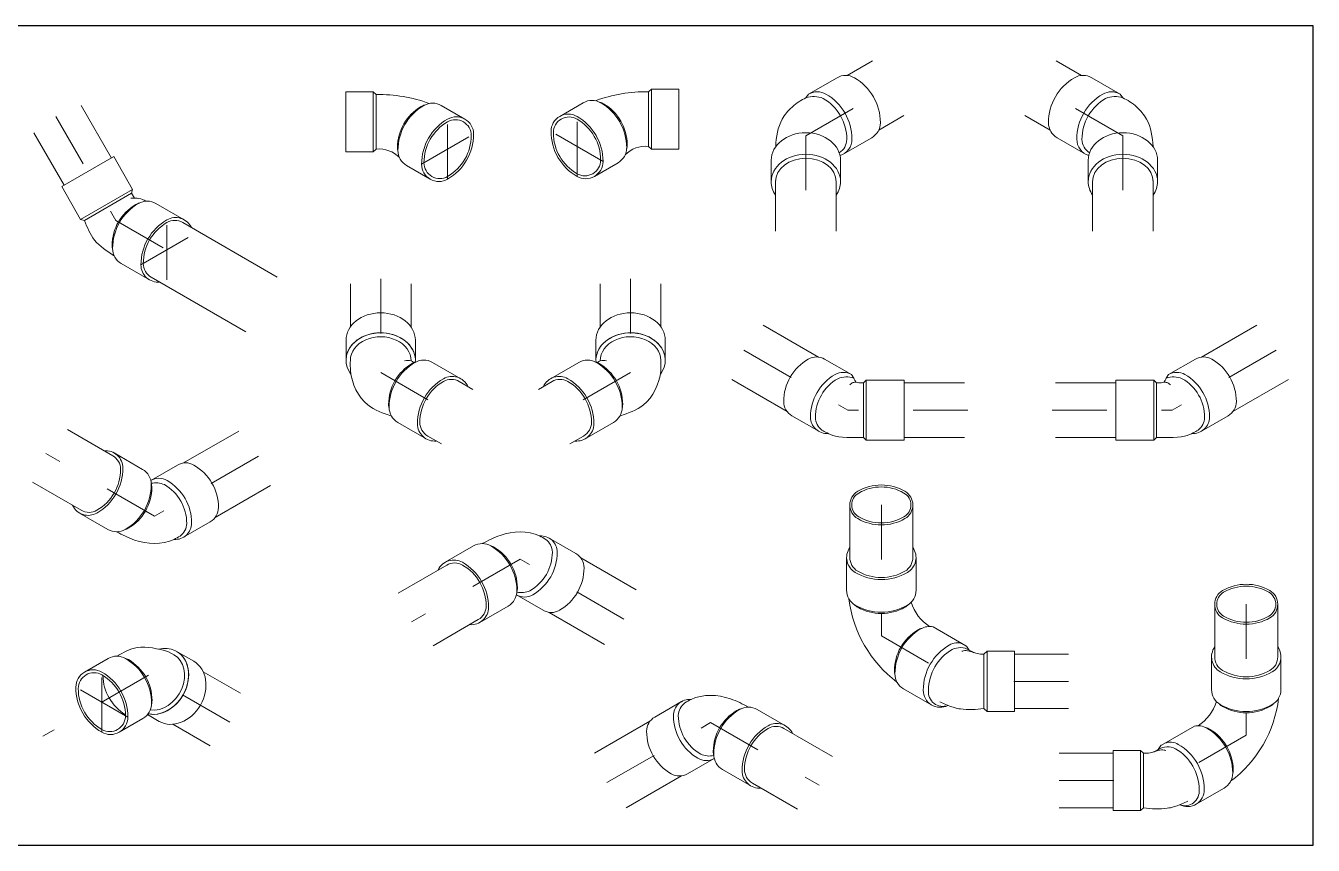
# Model space of a CAD drawing. Header units: millimetres. Extents: x 1263 to 3002, y 1308 to 2683.
# Drawn here: x 1523.242 to 1525.6, y 1344.945 to 1346.446 of the extents above; entities that cross this region are included whole.
import ezdxf

# ---------------------------------------------------------------- set-up
doc = ezdxf.new("R2010")
doc.units = ezdxf.units.MM
doc.linetypes.add('ACAD_ISO04W100', pattern=[30, 24, -3, 0, -3])
doc.layers.add('EJE HID.', color=125, linetype='ACAD_ISO04W100', lineweight=13)
doc.layers.add('sanitaria', color=1, linetype='Continuous', lineweight=0)

msp = doc.modelspace()

# ---------------------------------------------------------------- linework, layer by layer
msp.add_lwpolyline([(1521.65636, 1344.94455), (1525.59964, 1344.94455), (1525.59964, 1346.44575), (1521.65636, 1346.44575)], close=True)
at = {"layer": 'EJE HID.', "linetype": 'ACAD_ISO04W100', "ltscale": 0.004}
for p, q in [((1524.67053, 1346.2443), (1524.82944, 1346.33604)), ((1525.25108, 1346.2443), (1525.09218, 1346.33604)), ((1523.29717, 1346.27948), (1523.40705, 1346.08916)), ((1524.01449, 1346.16472), (1524.01449, 1346.27472)), ((1524.25147, 1346.16973), (1524.25147, 1346.27973)), ((1523.96686, 1346.19222), (1524.06213, 1346.24722)), ((1524.2991, 1346.19723), (1524.20384, 1346.25223)), ((1524.67053, 1346.2443), (1524.67053, 1346.06081)), ((1525.25108, 1346.2443), (1525.25108, 1346.06081)), ((1523.40705, 1346.08916), (1523.50582, 1346.03213)), ((1523.50054, 1345.98018), (1523.50054, 1346.09018)), ((1523.45291, 1346.00768), (1523.54817, 1346.06268)), ((1523.45291, 1346.00768), (1523.54817, 1346.06268)), ((1523.89196, 1345.98216), (1523.89196, 1345.81048)), ((1524.34958, 1345.98216), (1524.34958, 1345.81048)), ((1524.55688, 1345.85134), (1524.7472, 1345.74146)), ((1525.53188, 1345.85134), (1525.34156, 1345.74146)), ((1523.89196, 1345.81048), (1524.04065, 1345.72463)), ((1524.34958, 1345.81048), (1524.20089, 1345.72463)), ((1524.96697, 1345.74146), (1524.7472, 1345.74146)), ((1525.1218, 1345.74146), (1525.34156, 1345.74146)), ((1523.4776, 1345.54733), (1523.27892, 1345.66203)), ((1523.66792, 1345.65721), (1523.4776, 1345.54733)), ((1524.80873, 1345.56798), (1524.80873, 1345.32794)), ((1524.14711, 1345.46859), (1523.94843, 1345.35388)), ((1524.33743, 1345.35871), (1524.14711, 1345.46859)), ((1525.47699, 1345.38609), (1525.47699, 1345.14606)), ((1524.80873, 1345.32794), (1524.95266, 1345.24483)), ((1523.46695, 1345.25603), (1523.27308, 1345.1441)), ((1523.3814, 1345.15164), (1523.3814, 1345.26164)), ((1523.61564, 1345.17018), (1523.46695, 1345.25603)), ((1523.42904, 1345.17914), (1523.33377, 1345.23414)), ((1525.15153, 1345.24483), (1524.95266, 1345.24483)), ((1524.30585, 1345.05927), (1524.49617, 1345.16915)), ((1524.49617, 1345.16915), (1524.69485, 1345.05445)), ((1525.47699, 1345.14606), (1525.33305, 1345.06295)), ((1525.13418, 1345.06295), (1525.33305, 1345.06295))]:
    msp.add_line(p, q, dxfattribs=at)
at = {"layer": 'sanitaria'}
for p, q in [((1524.7925, 1346.38138), (1524.74625, 1346.35468)), ((1525.12912, 1346.38138), (1525.17537, 1346.35468)), ((1524.67559, 1346.32055), (1524.72755, 1346.35055)), ((1525.24603, 1346.32055), (1525.19406, 1346.35055)), ((1523.87789, 1346.32472), (1523.82789, 1346.32472)), ((1523.82789, 1346.21472), (1523.82789, 1346.32472)), ((1523.88389, 1346.31972), (1523.87789, 1346.32472)), ((1523.87789, 1346.21472), (1523.87789, 1346.32472)), ((1523.88389, 1346.21972), (1523.88389, 1346.31972)), ((1524.38207, 1346.32473), (1524.38807, 1346.32973)), ((1524.38207, 1346.22473), (1524.38207, 1346.32473)), ((1524.38807, 1346.21973), (1524.38807, 1346.32973)), ((1524.38807, 1346.32973), (1524.43807, 1346.32973)), ((1524.43807, 1346.21973), (1524.43807, 1346.32973)), ((1524.67559, 1346.32055), (1524.67071, 1346.31346)), ((1525.24603, 1346.32055), (1525.25091, 1346.31346)), ((1523.39878, 1346.20347), (1523.34335, 1346.29949)), ((1524.00295, 1346.29972), (1524.04625, 1346.27472)), ((1524.26302, 1346.30473), (1524.21972, 1346.27973)), ((1524.85023, 1346.28138), (1524.80399, 1346.25468)), ((1525.07138, 1346.28138), (1525.11763, 1346.25468)), ((1523.31218, 1346.15347), (1523.25675, 1346.24949)), ((1524.7391, 1346.21055), (1524.79106, 1346.24055)), ((1525.18252, 1346.21055), (1525.13056, 1346.24055)), ((1523.87789, 1346.21472), (1523.82789, 1346.21472)), ((1523.87789, 1346.21472), (1523.88389, 1346.21972)), ((1524.38807, 1346.21973), (1524.38207, 1346.22473)), ((1524.38807, 1346.21973), (1524.43807, 1346.21973)), ((1523.40311, 1346.20597), (1523.30785, 1346.15097)), ((1523.43776, 1346.14597), (1523.40311, 1346.20597)), ((1524.28323, 1346.16973), (1524.32653, 1346.19473)), ((1524.60705, 1346.15996), (1524.60705, 1346.19936)), ((1524.73402, 1346.19936), (1524.73402, 1346.15996)), ((1525.1876, 1346.19936), (1525.1876, 1346.15996)), ((1525.31457, 1346.15996), (1525.31457, 1346.19936)), ((1523.98274, 1346.16472), (1523.93944, 1346.18972)), ((1523.34249, 1346.09097), (1523.30785, 1346.15097)), ((1523.43776, 1346.14597), (1523.34249, 1346.09097)), ((1523.43595, 1346.1391), (1523.43776, 1346.14597)), ((1524.61505, 1346.16199), (1524.61505, 1346.0694)), ((1524.72613, 1346.15996), (1524.72613, 1346.06944)), ((1525.19549, 1346.15996), (1525.19549, 1346.06944)), ((1525.30657, 1346.16199), (1525.30657, 1346.0694)), ((1523.43595, 1346.1391), (1523.34935, 1346.0891)), ((1523.44128, 1346.12987), (1523.43595, 1346.1391)), ((1523.53229, 1346.09018), (1523.48033, 1346.12018)), ((1523.34935, 1346.0891), (1523.34249, 1346.09097)), ((1523.52941, 1346.08518), (1523.70256, 1345.98521)), ((1523.46879, 1345.98018), (1523.41682, 1346.01018)), ((1523.47167, 1345.98518), (1523.64482, 1345.88521)), ((1523.83648, 1345.97295), (1523.83648, 1345.89404)), ((1523.94755, 1345.97291), (1523.94755, 1345.89389)), ((1524.29398, 1345.97291), (1524.29398, 1345.89389)), ((1524.40506, 1345.97295), (1524.40506, 1345.89404)), ((1524.59244, 1345.89748), (1524.69386, 1345.83892)), ((1525.49633, 1345.89748), (1525.39491, 1345.83892)), ((1523.82848, 1345.86955), (1523.82848, 1345.8329)), ((1523.95545, 1345.86955), (1523.95545, 1345.83559)), ((1524.28609, 1345.86955), (1524.28609, 1345.83559)), ((1524.41306, 1345.86955), (1524.41306, 1345.8329)), ((1524.03865, 1345.79912), (1523.98669, 1345.82912)), ((1524.20288, 1345.79912), (1524.25485, 1345.82912)), ((1524.75404, 1345.80681), (1524.70494, 1345.83516)), ((1525.33473, 1345.80681), (1525.38383, 1345.83516)), ((1524.03577, 1345.79412), (1524.06085, 1345.77963)), ((1524.20577, 1345.79412), (1524.18068, 1345.77963)), ((1524.5347, 1345.79748), (1524.63612, 1345.73892)), ((1524.75404, 1345.80681), (1524.75866, 1345.80011)), ((1524.776, 1345.79146), (1524.7717, 1345.79146)), ((1524.776, 1345.79146), (1524.78105, 1345.79646)), ((1524.776, 1345.69146), (1524.776, 1345.79146)), ((1524.78105, 1345.68646), (1524.78105, 1345.79646)), ((1524.78105, 1345.79646), (1524.85033, 1345.79646)), ((1524.85033, 1345.68646), (1524.85033, 1345.79646)), ((1524.85033, 1345.79146), (1524.9612, 1345.79146)), ((1525.23843, 1345.79146), (1525.12756, 1345.79146)), ((1525.30771, 1345.79646), (1525.23843, 1345.79646)), ((1525.23843, 1345.68646), (1525.23843, 1345.79646)), ((1525.31277, 1345.79146), (1525.30771, 1345.79646)), ((1525.30771, 1345.68646), (1525.30771, 1345.79646)), ((1525.31277, 1345.69146), (1525.31277, 1345.79146)), ((1525.31277, 1345.79146), (1525.31707, 1345.79146)), ((1525.33473, 1345.80681), (1525.33011, 1345.80011)), ((1525.55406, 1345.79748), (1525.45264, 1345.73892)), ((1523.97515, 1345.68912), (1523.92318, 1345.71912)), ((1524.26639, 1345.68912), (1524.31835, 1345.71912)), ((1524.69402, 1345.70286), (1524.64492, 1345.73121)), ((1525.39474, 1345.70286), (1525.44384, 1345.73121)), ((1523.40121, 1345.6581), (1523.31848, 1345.70586)), ((1523.63237, 1345.70335), (1523.53094, 1345.64479)), ((1523.97803, 1345.69412), (1524.00312, 1345.67963)), ((1524.26351, 1345.69412), (1524.23842, 1345.67963)), ((1524.776, 1345.69146), (1524.75462, 1345.69146)), ((1524.776, 1345.69146), (1524.78105, 1345.68646)), ((1524.78105, 1345.68646), (1524.85033, 1345.68646)), ((1524.85033, 1345.69146), (1524.9612, 1345.69146)), ((1525.23843, 1345.69146), (1525.12756, 1345.69146)), ((1525.30771, 1345.68646), (1525.23843, 1345.68646)), ((1525.31277, 1345.69146), (1525.30771, 1345.68646)), ((1525.31277, 1345.69146), (1525.33414, 1345.69146)), ((1523.40409, 1345.6631), (1523.45605, 1345.6331)), ((1523.47109, 1345.61287), (1523.51987, 1345.64103)), ((1523.34347, 1345.5581), (1523.25434, 1345.60956)), ((1523.6901, 1345.60335), (1523.58868, 1345.54479)), ((1524.75099, 1345.47164), (1524.75099, 1345.56798)), ((1524.86646, 1345.47164), (1524.86646, 1345.56798)), ((1523.34058, 1345.5531), (1523.39255, 1345.5231)), ((1523.53078, 1345.50873), (1523.57988, 1345.53708)), ((1524.20029, 1345.50719), (1524.24939, 1345.47884)), ((1524.01009, 1345.46282), (1524.06206, 1345.49282)), ((1524.35961, 1345.41257), (1524.25819, 1345.47112)), ((1524.74522, 1345.47164), (1524.74522, 1345.41164)), ((1524.87223, 1345.47164), (1524.87223, 1345.41164)), ((1524.01298, 1345.45782), (1523.92385, 1345.40636)), ((1524.1406, 1345.40305), (1524.18938, 1345.37489)), ((1524.0736, 1345.35282), (1524.12556, 1345.38282)), ((1524.30188, 1345.31257), (1524.20046, 1345.37112)), ((1525.41925, 1345.28976), (1525.41925, 1345.38609)), ((1525.53472, 1345.28976), (1525.53472, 1345.38609)), ((1524.07072, 1345.35782), (1523.98799, 1345.31006)), ((1524.96373, 1345.31002), (1524.90377, 1345.34463)), ((1523.51418, 1345.29295), (1523.50364, 1345.29904)), ((1523.54986, 1345.28147), (1523.52044, 1345.29845)), ((1524.96493, 1345.30906), (1524.96981, 1345.30196)), ((1524.99666, 1345.29483), (1524.99056, 1345.29483)), ((1524.99666, 1345.29483), (1525.00266, 1345.29983)), ((1524.99666, 1345.19483), (1524.99666, 1345.29483)), ((1525.00266, 1345.29983), (1525.05266, 1345.29983)), ((1525.00266, 1345.18983), (1525.00266, 1345.29983)), ((1525.05266, 1345.18983), (1525.05266, 1345.29983)), ((1525.05266, 1345.18983), (1525.05266, 1345.29983)), ((1525.05266, 1345.18983), (1525.05266, 1345.29983)), ((1525.05266, 1345.2987), (1525.05266, 1345.19097)), ((1525.15153, 1345.29483), (1525.05266, 1345.29483)), ((1523.39295, 1345.28664), (1523.34965, 1345.26164)), ((1525.41348, 1345.28976), (1525.41348, 1345.22976)), ((1525.54049, 1345.28976), (1525.54049, 1345.22976)), ((1523.63542, 1345.22295), (1523.56698, 1345.26247)), ((1524.90142, 1345.20109), (1524.84946, 1345.23109)), ((1524.44299, 1345.20775), (1524.39389, 1345.1794)), ((1523.41316, 1345.15164), (1523.45646, 1345.17664)), ((1523.48637, 1345.17151), (1523.46501, 1345.18384)), ((1524.63319, 1345.16338), (1524.58123, 1345.19338)), ((1525.00266, 1345.18983), (1524.99666, 1345.19483)), ((1525.00266, 1345.18983), (1525.05266, 1345.18983)), ((1525.15153, 1345.19483), (1525.05266, 1345.19483)), ((1523.57991, 1345.12674), (1523.51158, 1345.16619)), ((1524.28367, 1345.11313), (1524.38509, 1345.17169)), ((1524.6303, 1345.15838), (1524.71943, 1345.10692)), ((1525.32198, 1345.12813), (1525.38194, 1345.16275)), ((1525.13418, 1345.11295), (1525.23305, 1345.11295)), ((1525.28305, 1345.11795), (1525.23305, 1345.11795)), ((1525.23305, 1345.00795), (1525.23305, 1345.11795)), ((1525.23305, 1345.00795), (1525.23305, 1345.11795)), ((1525.23305, 1345.00795), (1525.23305, 1345.11795)), ((1525.23305, 1345.11682), (1525.23305, 1345.00908)), ((1525.28905, 1345.11295), (1525.28305, 1345.11795)), ((1525.28305, 1345.00795), (1525.28305, 1345.11795)), ((1525.28905, 1345.11295), (1525.29516, 1345.11295)), ((1525.28905, 1345.01295), (1525.28905, 1345.11295)), ((1525.32078, 1345.12717), (1525.3159, 1345.12008)), ((1524.50268, 1345.10361), (1524.4539, 1345.07545)), ((1524.56968, 1345.05338), (1524.51772, 1345.08338)), ((1524.3414, 1345.01313), (1524.44283, 1345.07169)), ((1524.57257, 1345.05838), (1524.65529, 1345.01062)), ((1525.38429, 1345.01921), (1525.43625, 1345.04921)), ((1525.13418, 1345.01295), (1525.23305, 1345.01295)), ((1525.28305, 1345.00795), (1525.28905, 1345.01295)), ((1525.28305, 1345.00795), (1525.23305, 1345.00795))]:
    msp.add_line(p, q, dxfattribs=at)
for points in [[(1524.72755, 1346.35055, -0.2679492), (1524.75931, 1346.35055, -0.2679492), (1524.80694, 1346.26805, -0.2679492), (1524.79106, 1346.24055, -0.2679492)], [(1525.19406, 1346.35055, 0.2679492), (1525.16231, 1346.35055, 0.2679492), (1525.11468, 1346.26805, 0.2679492), (1525.13056, 1346.24055, 0.2679492)], [(1524.26302, 1346.30473, -0.2679492), (1524.29477, 1346.30473, -0.2679492), (1524.3424, 1346.22223, -0.2679492), (1524.32653, 1346.19473, -0.2679492)], [(1524.73167, 1346.21294, 0.2609129), (1524.74545, 1346.23755, 0.2679492), (1524.70215, 1346.31255, 0.1944925), (1524.67071, 1346.31346)], [(1524.7331, 1346.20787, 0.3242793), (1524.75498, 1346.23805, 0.2679492), (1524.70734, 1346.32055, 0.2679492), (1524.67559, 1346.32055)], [(1525.18851, 1346.20787, -0.3242793), (1525.16664, 1346.23805, -0.2679492), (1525.21427, 1346.32055, -0.2679492), (1525.24603, 1346.32055)], [(1525.18995, 1346.21294, -0.2609129), (1525.17617, 1346.23755, -0.2679492), (1525.21947, 1346.31255, -0.1944925), (1525.25091, 1346.31346)], [(1523.97268, 1346.30053, 0.0630698), (1523.966, 1346.29772, 0.2679492), (1523.9227, 1346.22272, 0.0630698), (1523.92361, 1346.21552, 0.0630698)], [(1524.00295, 1346.29972, 0.2679492), (1523.97119, 1346.29972, 0.2679492), (1523.92356, 1346.21722, 0.2679492), (1523.93944, 1346.18972, 0.2679492)], [(1524.29328, 1346.30554, -0.0630698), (1524.29997, 1346.30273, -0.2679492), (1524.34327, 1346.22773, -0.0630698), (1524.34236, 1346.22053, -0.0630698)], [(1524.64492, 1345.73121, -0.2679492), (1524.62992, 1345.7572, -0.2679492), (1524.67493, 1345.83516, -0.2679492), (1524.70494, 1345.83516, -0.2679492)], [(1525.44384, 1345.73121, 0.2679492), (1525.45885, 1345.7572, 0.2679492), (1525.41384, 1345.83516, 0.2679492), (1525.38383, 1345.83516, 0.2679492)], [(1523.90735, 1345.74492, -0.0630698), (1523.90644, 1345.75212, -0.2679492), (1523.94974, 1345.82712, -0.0630698), (1523.95643, 1345.82993, -0.0630698)], [(1523.92318, 1345.71912, -0.2679492), (1523.90731, 1345.74662, -0.2679492), (1523.95494, 1345.82912, -0.2679492), (1523.98669, 1345.82912, -0.2679492)], [(1524.31835, 1345.71912, 0.2679492), (1524.33423, 1345.74662, 0.2679492), (1524.2866, 1345.82912, 0.2679492), (1524.25485, 1345.82912, 0.2679492)], [(1524.33419, 1345.74492, 0.0630698), (1524.3351, 1345.75212, 0.2679492), (1524.2918, 1345.82712, 0.0630698), (1524.28511, 1345.82993, 0.0630698)], [(1523.99384, 1345.68499, -0.4405148), (1523.95927, 1345.71662, -0.2679492), (1524.0069, 1345.79912, -0.4405148), (1524.05158, 1345.78499, -0.4405148)], [(1523.97803, 1345.69412, -0.2679492), (1523.9636, 1345.71912, -0.2679492), (1524.0069, 1345.79412, -0.2679492), (1524.03577, 1345.79412, -0.2679492)], [(1524.24769, 1345.68499, 0.4405148), (1524.28227, 1345.71662, 0.2679492), (1524.23464, 1345.79912, 0.4405148), (1524.18996, 1345.78499, 0.4405148)], [(1524.26351, 1345.69412, 0.2679492), (1524.27794, 1345.71912, 0.2679492), (1524.23464, 1345.79412, 0.2679492), (1524.20577, 1345.79412, 0.2679492)], [(1524.7113, 1345.69892, -0.4365783), (1524.67902, 1345.72885, -0.2679492), (1524.72403, 1345.80681, -0.2679492), (1524.75404, 1345.80681)], [(1524.70003, 1345.70512, -0.2310747), (1524.68802, 1345.72837, -0.2679492), (1524.72894, 1345.79925, -0.1944925), (1524.75866, 1345.80011)], [(1525.38874, 1345.70512, 0.2310747), (1525.40074, 1345.72837, 0.2679492), (1525.35982, 1345.79925, 0.1944925), (1525.33011, 1345.80011)], [(1525.37747, 1345.69892, 0.4365783), (1525.40974, 1345.72885, 0.2679492), (1525.36473, 1345.80681, 0.2679492), (1525.33473, 1345.80681)], [(1524.86646, 1345.48989, -0.4405148), (1524.85636, 1345.44414, -0.2679492), (1524.76109, 1345.44414, -0.4405148), (1524.75099, 1345.48989, -0.4405148)], [(1524.86646, 1345.47164, -0.2679492), (1524.85203, 1345.44664, -0.2679492), (1524.76542, 1345.44664, -0.2679492), (1524.75099, 1345.47164, -0.2679492)], [(1524.87223, 1345.41164, -0.2679492), (1524.85636, 1345.38414, -0.2679492), (1524.76109, 1345.38414, -0.2679492), (1524.74522, 1345.41164, -0.2679492)], [(1524.8578, 1345.38502, -0.0630698), (1524.85203, 1345.38064, -0.2679492), (1524.76542, 1345.38064, -0.0630698), (1524.75965, 1345.38502, -0.0630698)], [(1524.83363, 1345.25689, -0.0630698), (1524.83271, 1345.26409, -0.2679492), (1524.87602, 1345.33909, -0.0630698), (1524.8827, 1345.3419, -0.0630698)], [(1524.90377, 1345.34463, 0.1860191), (1524.88121, 1345.34109, 0.2679492), (1524.83358, 1345.25859, 0.2679492), (1524.84946, 1345.23109, 0.2679492)], [(1524.93066, 1345.20064, -0.5661854), (1524.88554, 1345.22859, -0.2679492), (1524.93317, 1345.31109, -0.2492542), (1524.95813, 1345.31325, -0.2492542)], [(1524.93066, 1345.20064, -0.5577539), (1524.89507, 1345.22809, -0.2679492), (1524.93837, 1345.30309, -0.2585929), (1524.96981, 1345.30196)], [(1524.96373, 1345.31002, -0.0144072), (1524.96493, 1345.30906)], [(1525.41925, 1345.30801, 0.4405148), (1525.42935, 1345.26226, 0.2679492), (1525.52462, 1345.26226, 0.4405148), (1525.53472, 1345.30801, 0.4405148)], [(1523.39295, 1345.28664, -0.2679492), (1523.42471, 1345.28664, -0.2679492), (1523.47234, 1345.20414, -0.2679492), (1523.45646, 1345.17664, -0.2679492)], [(1523.42321, 1345.28744, -0.0630698), (1523.4299, 1345.28464, -0.2679492), (1523.4732, 1345.20964, -0.0630698), (1523.47229, 1345.20244, -0.0630698)], [(1525.41925, 1345.28976, 0.2679492), (1525.43368, 1345.26476, 0.2679492), (1525.52029, 1345.26476, 0.2679492), (1525.53472, 1345.28976, 0.2679492)], [(1523.38316, 1345.25559, 0.2553532), (1523.42468, 1345.18368, 0.2553532)], [(1525.41348, 1345.22976, 0.2679492), (1525.42935, 1345.20226, 0.2679492), (1525.52462, 1345.20226, 0.2679492), (1525.54049, 1345.22976, 0.2679492)], [(1525.42791, 1345.20314, 0.0630698), (1525.43368, 1345.19876, 0.2679492), (1525.52029, 1345.19876, 0.0630698), (1525.52606, 1345.20314, 0.0630698)], [(1525.38194, 1345.16275, -0.1860191), (1525.4045, 1345.15921, -0.2679492), (1525.45213, 1345.07671, -0.2679492), (1525.43625, 1345.04921, -0.2679492)], [(1525.45208, 1345.07501, 0.0630698), (1525.453, 1345.08221, 0.2679492), (1525.4097, 1345.15721, 0.0630698), (1525.40301, 1345.16001, 0.0630698)], [(1525.35505, 1345.01875, 0.5661854), (1525.40017, 1345.04671, 0.2679492), (1525.35254, 1345.12921, 0.2492542), (1525.32758, 1345.13136, 0.2492542)], [(1525.35505, 1345.01875, 0.5577539), (1525.39064, 1345.04621, 0.2679492), (1525.34734, 1345.12121, 0.2585929), (1525.3159, 1345.12008)], [(1525.32198, 1345.12813, 0.0144072), (1525.32078, 1345.12717)]]:
    msp.add_lwpolyline(points, format="xyb", dxfattribs=at)
for points in [[(1524.01449, 1346.27472, 0.2679492), (1523.96686, 1346.19222, 0.5773503), (1524.01449, 1346.16472, 0.2679492), (1524.06213, 1346.24722, 0.5773503)], [(1524.01449, 1346.16972, 0.2679492), (1524.05779, 1346.24472, 0.5773503), (1524.01449, 1346.26972, 0.2679492), (1523.97119, 1346.19472, 0.5773503)], [(1524.25147, 1346.27973, -0.2679492), (1524.2991, 1346.19723, -0.5773503), (1524.25147, 1346.16973, -0.2679492), (1524.20384, 1346.25223, -0.5773503)], [(1524.25147, 1346.17473, -0.2679492), (1524.20817, 1346.24973, -0.5773503), (1524.25147, 1346.27473, -0.2679492), (1524.29477, 1346.19973, -0.5773503)], [(1524.76542, 1345.59298, -0.2679492), (1524.85203, 1345.59298, -0.5773503), (1524.85203, 1345.54298, -0.2679492), (1524.76542, 1345.54298, -0.5773503)], [(1524.76725, 1345.58982, -0.2679492), (1524.8502, 1345.58982, -0.5773503), (1524.8502, 1345.54614, -0.2679492), (1524.76725, 1345.54614, -0.5773503)], [(1525.52029, 1345.41109, 0.2679492), (1525.43368, 1345.41109, 0.5773503), (1525.43368, 1345.36109, 0.2679492), (1525.52029, 1345.36109, 0.5773503)], [(1525.51846, 1345.40793, 0.2679492), (1525.43551, 1345.40793, 0.5773503), (1525.43551, 1345.36426, 0.2679492), (1525.51846, 1345.36426, 0.5773503)], [(1523.3814, 1345.26164, -0.2679492), (1523.42904, 1345.17914, -0.5773503), (1523.3814, 1345.15164, -0.2679492), (1523.33377, 1345.23414, -0.5773503)], [(1523.3814, 1345.15664, -0.2679492), (1523.3381, 1345.23164, -0.5773503), (1523.3814, 1345.25664, -0.2679492), (1523.42471, 1345.18164, -0.5773503)]]:
    msp.add_lwpolyline(points, format="xyb", close=True, dxfattribs=at)
for centre, radius, start, end in [((1523.88868, 1346.05297), 0.26679, 69.79828, 91.02757), ((1524.37729, 1346.05798), 0.26679, 88.97243, 110.20172), ((1523.88936, 1346.16889), 0.05112, 43.60843, 96.14227), ((1524.3766, 1346.17391), 0.05112, 83.85773, 136.39157), ((1523.49621, 1346.03768), 0.09526, 120, 180), ((1523.45782, 1346.09318), 0.02887, 105.5646, 120), ((1523.46446, 1346.09268), 0.03175, 60, 120), ((1523.48668, 1346.04318), 0.0866, 120, 180), ((1523.54817, 1346.00768), 0.09526, 120, 180), ((1523.54384, 1346.01018), 0.0866, 120, 180), ((1523.51642, 1346.06268), 0.03175, 24.9032, 120), ((1523.51497, 1346.06018), 0.02887, 60, 120), ((1523.42895, 1346.04318), 0.02887, 180, 194.4354), ((1523.4327, 1346.03768), 0.03175, 180, 240), ((1523.48466, 1346.00768), 0.03175, 180, 275.0968), ((1523.48611, 1346.01018), 0.02887, 180, 240), ((1523.38821, 1345.6356), 0.03175, 0, 95.0968), ((1523.38677, 1345.6331), 0.02887, 0, 60), ((1523.32471, 1345.6356), 0.09526, 300, 360), ((1523.32904, 1345.6331), 0.0866, 300, 0), ((1523.44018, 1345.6056), 0.03175, 360, 60), ((1523.53487, 1345.61504), 0.03001, 60, 120), ((1523.50486, 1345.56307), 0.09002, 0, 60), ((1523.37667, 1345.6056), 0.09526, 300, 0), ((1523.48577, 1345.58669), 0.03001, 60, 119.28532), ((1523.47994, 1345.5688), 0.03966, 66.33539, 101.75316), ((1523.44393, 1345.6001), 0.02887, 0, 14.4354), ((1523.45494, 1345.53424), 0.08184, 360, 60), ((1523.45576, 1345.53472), 0.09002, 360, 60), ((1523.38619, 1345.6001), 0.0866, 300, 0), ((1523.35646, 1345.5806), 0.03175, 204.9032, 300), ((1523.3579, 1345.5831), 0.02887, 240, 300), ((1523.56488, 1345.56307), 0.03001, 300, 360), ((1523.51578, 1345.53472), 0.03001, 265.65985, 0), ((1523.50696, 1345.53491), 0.02983, 306.68162, 358.72655), ((1523.40842, 1345.5506), 0.03175, 240, 300), ((1523.41506, 1345.5501), 0.02887, 285.5646, 300), ((1524.18529, 1345.4812), 0.03001, 360, 94.34015), ((1524.07793, 1345.46532), 0.03175, 60, 120), ((1524.08457, 1345.46582), 0.02887, 60, 74.4354), ((1524.04618, 1345.41032), 0.09526, 360, 60), ((1524.0557, 1345.41582), 0.0866, 0, 60), ((1524.17647, 1345.48101), 0.02983, 1.27345, 53.31838), ((1524.02597, 1345.43532), 0.03175, 60, 155.0968), ((1524.02741, 1345.43282), 0.02887, 60, 120), ((1523.99422, 1345.38032), 0.09526, 0, 60), ((1524.12445, 1345.48167), 0.08184, 300, 0), ((1524.12527, 1345.4812), 0.09002, 300, 0), ((1524.23439, 1345.45285), 0.03001, 0, 60), ((1523.99855, 1345.38282), 0.0866, 0, 60), ((1524.17437, 1345.45285), 0.09002, 300, 360), ((1524.11344, 1345.41582), 0.02887, 345.5646, 360), ((1524.10969, 1345.41032), 0.03175, 300, 0), ((1524.15528, 1345.42922), 0.03001, 240.71468, 300), ((1524.14945, 1345.44712), 0.03966, 258.24684, 293.66461), ((1524.97205, 1345.4228), 0.22421, 186.92551, 233.08362), ((1524.93888, 1345.41181), 0.07851, 196.29162, 237.84222), ((1524.05773, 1345.38032), 0.03175, 264.9032, 0), ((1524.05628, 1345.38282), 0.02887, 300, 0), ((1524.20438, 1345.40087), 0.03001, 240, 300), ((1524.458, 1345.18176), 0.03001, 85.65985, 180), ((1524.46681, 1345.18157), 0.02983, 126.68162, 178.72655), ((1525.34683, 1345.22993), 0.07851, 302.15778, 343.70838), ((1525.31366, 1345.24091), 0.22421, 306.91638, 353.07449), ((1524.40889, 1345.15341), 0.03001, 120, 180), ((1524.51801, 1345.18176), 0.09002, 180, 240), ((1524.51883, 1345.18223), 0.08184, 180, 240), ((1524.58758, 1345.11638), 0.0866, 120, 180), ((1524.5971, 1345.11088), 0.09526, 120, 180), ((1524.55871, 1345.16638), 0.02887, 105.5646, 120), ((1524.56535, 1345.16588), 0.03175, 60, 120), ((1524.46891, 1345.15341), 0.09002, 180, 240), ((1524.64906, 1345.08088), 0.09526, 120, 180), ((1524.64473, 1345.08338), 0.0866, 120, 180), ((1524.61731, 1345.13588), 0.03175, 24.9032, 120), ((1524.61587, 1345.13338), 0.02887, 60, 120), ((1524.49383, 1345.14768), 0.03966, 246.33539, 281.75316), ((1524.52984, 1345.11638), 0.02887, 180, 194.4354), ((1524.53359, 1345.11088), 0.03175, 180, 240), ((1524.488, 1345.12979), 0.03001, 240, 299.28532), ((1524.587, 1345.08338), 0.02887, 180, 240), ((1524.4389, 1345.10144), 0.03001, 240, 300), ((1524.58556, 1345.08088), 0.03175, 180, 275.0968)]:
    msp.add_arc(centre, radius, start, end, dxfattribs=at)
at = {"layer": 'sanitaria', "extrusion": (0, 0, -1)}
for centre, major_axis, ratio, start_param, end_param in [((1524.67053, 1346.19936), (0.06348, 0), 0.7938566, 3.1415927, 6.2831853), ((1524.67053, 1346.15996), (0.06348, 0), 0.7938566, 3.1415927, 6.2831853), ((1524.67056, 1346.15996), (0.05557, 0.00003), 0.7759836, 3.1422607, 6.2838533), ((1525.25108, 1346.15996), (-0.06348, 0), 0.7938566, 5.7778248, 6.2831853), ((1525.25108, 1346.15996), (-0.06348, 0), 0.7938566, 3.1415927, 3.6475254), ((1524.34958, 1345.86955), (0.06348, 0), 0.7938566, 3.1415927, 6.2831853), ((1523.89196, 1345.8329), (0.06348, 0), 0.7938566, 2.6018994, 6.0046044), ((1524.34958, 1345.8329), (0.06348, 0), 0.7938566, 3.0758225, 6.0046044), ((1524.34958, 1345.8329), (0.05555, 0), 0.7762959, 3.1176912, 6.2831853), ((1523.48637, 1345.24481), (-0.03174, -0.05498), 0.7938566, 2.4912902, 6.0046044), ((1523.48637, 1345.24481), (-0.03174, -0.05498), 0.7938566, 3.0758225, 6.0046044), ((1523.48637, 1345.24481), (-0.02777, -0.04811), 0.7762959, 3.1176912, 5.9994009), ((1523.51811, 1345.22649), (-0.03174, -0.05498), 0.7938566, 3.1415927, 6.2831853)]:
    msp.add_ellipse(centre, major_axis=major_axis, ratio=ratio, start_param=start_param, end_param=end_param, dxfattribs=at)
at = {"layer": 'sanitaria'}
for centre, major_axis, ratio, start_param, end_param in [((1525.25108, 1346.19936), (-0.06348, 0), 0.7938566, 3.1415927, 6.2831853), ((1525.25108, 1346.15996), (-0.06348, 0), 0.7938566, 3.1415927, 6.2831853), ((1525.25106, 1346.15996), (-0.05557, 0.00003), 0.7759836, 3.1422607, 6.2838533), ((1524.67053, 1346.15996), (0.06348, 0), 0.7938566, 3.1415927, 3.6475254), ((1524.67053, 1346.15996), (0.06348, 0), 0.7938566, 5.7778248, 6.2831853), ((1523.89196, 1345.86955), (-0.06348, 0), 0.7938566, 3.1415927, 6.2831853), ((1523.89196, 1345.8329), (-0.06348, 0), 0.7938566, 3.0758225, 6.0046044), ((1524.34958, 1345.8329), (-0.06348, 0), 0.7938566, 2.6018994, 6.0046044), ((1523.89196, 1345.8329), (-0.05555, 0), 0.7762959, 3.1176912, 6.2831853), ((1523.48637, 1345.24481), (0.03174, 0.05498), 0.7938566, 3.3871196, 6.0046044)]:
    msp.add_ellipse(centre, major_axis=major_axis, ratio=ratio, start_param=start_param, end_param=end_param, dxfattribs=at)
for points, knots in [([(1524.67071, 1346.31346), (1524.66236, 1346.30993), (1524.64521, 1346.29907), (1524.62044, 1346.2689), (1524.6162, 1346.24224), (1524.61536, 1346.22428)], [0.009402185, 0.009402185, 0.009402185, 0.009402185, 0.025572974, 0.039879383, 0.066077208, 0.066077208, 0.066077208, 0.066077208]), ([(1525.25091, 1346.31346), (1525.25925, 1346.30993), (1525.27641, 1346.29907), (1525.30118, 1346.2689), (1525.30542, 1346.24224), (1525.30626, 1346.22428)], [0.009402185, 0.009402185, 0.009402185, 0.009402185, 0.025572974, 0.039879383, 0.066077208, 0.066077208, 0.066077208, 0.066077208]), ([(1524.7717, 1345.79146), (1524.76548, 1345.7917), (1524.76196, 1345.79285), (1524.7594, 1345.79699), (1524.7588, 1345.79942), (1524.75866, 1345.80021)], [0.0032917988, 0.0032917988, 0.0032917988, 0.0032917988, 0.0061512218, 0.0090598348, 0.0099290432, 0.0099290432, 0.0099290432, 0.0099290432]), ([(1525.31707, 1345.79146), (1525.32329, 1345.7917), (1525.3268, 1345.79285), (1525.32936, 1345.79699), (1525.32997, 1345.79942), (1525.33011, 1345.80021)], [0.0032917988, 0.0032917988, 0.0032917988, 0.0032917988, 0.0061512218, 0.0090598348, 0.0099290432, 0.0099290432, 0.0099290432, 0.0099290432]), ([(1524.75462, 1345.69146), (1524.72828, 1345.69093), (1524.71132, 1345.69854), (1524.70269, 1345.70348), (1524.70003, 1345.70512)], [0.006761484, 0.006761484, 0.006761484, 0.006761484, 0.019099047, 0.02517183, 0.02517183, 0.02517183, 0.02517183]), ([(1525.33414, 1345.69146), (1525.36048, 1345.69093), (1525.37744, 1345.69854), (1525.38607, 1345.70348), (1525.38874, 1345.70512)], [0.006761484, 0.006761484, 0.006761484, 0.006761484, 0.019099047, 0.02517183, 0.02517183, 0.02517183, 0.02517183]), ([(1523.50364, 1345.29904), (1523.48398, 1345.30442), (1523.45052, 1345.31357), (1523.42072, 1345.29805), (1523.40854, 1345.29089)], [0, 0, 0, 0, 0.058211506, 0.099080216, 0.099080216, 0.099080216, 0.099080216]), ([(1524.91587, 1345.20721), (1524.93795, 1345.19677), (1524.95914, 1345.19259), (1524.98215, 1345.19291), (1524.99666, 1345.19483)], [0.004192906, 0.004192906, 0.004192906, 0.004192906, 0.01637362, 0.037910442, 0.037910442, 0.037910442, 0.037910442]), ([(1525.36984, 1345.02533), (1525.34776, 1345.01489), (1525.32657, 1345.01071), (1525.30356, 1345.01103), (1525.28905, 1345.01295)], [0.004192906, 0.004192906, 0.004192906, 0.004192906, 0.01637362, 0.037910442, 0.037910442, 0.037910442, 0.037910442])]:
    msp.add_open_spline(points, degree=3, knots=knots, dxfattribs=at)
msp.add_open_spline([(1523.46163, 1346.12431), (1523.45367, 1346.12971), (1523.44571, 1346.13003), (1523.43432, 1346.1299)], degree=3, dxfattribs=at)
for points in [[(1523.34935, 1346.0891), (1523.36806, 1346.05309), (1523.4039, 1346.02431)], [(1523.83641, 1345.8329), (1523.83673, 1345.81307), (1523.86858, 1345.75127), (1523.91156, 1345.73074)], [(1523.953, 1345.82873), (1523.94767, 1345.83181), (1523.93584, 1345.83181)], [(1524.28854, 1345.82873), (1524.29387, 1345.83181), (1524.3057, 1345.83181)], [(1524.40512, 1345.8329), (1524.40481, 1345.81307), (1524.37295, 1345.75127), (1524.32998, 1345.73074)], [(1524.76309, 1345.7929), (1524.75703, 1345.79215), (1524.75083, 1345.78789)], [(1525.32568, 1345.7929), (1525.33174, 1345.79215), (1525.33794, 1345.78789)], [(1523.52478, 1345.51099), (1523.5135, 1345.5048), (1523.44125, 1345.5037), (1523.40842, 1345.51885)], [(1524.19429, 1345.50493), (1524.18301, 1345.51112), (1524.11076, 1345.51221), (1524.07793, 1345.49707)], [(1524.97965, 1345.29686), (1524.95914, 1345.30071), (1524.9563, 1345.2999)], [(1524.96981, 1345.30196), (1524.97881, 1345.29735), (1524.99056, 1345.29483)], [(1524.44899, 1345.20549), (1524.46027, 1345.21168), (1524.53252, 1345.21278), (1524.56535, 1345.19763)], [(1525.3159, 1345.12008), (1525.3069, 1345.11547), (1525.29516, 1345.11295)], [(1525.30606, 1345.11498), (1525.32657, 1345.11883), (1525.32941, 1345.11802)]]:
    msp.add_spline(points, degree=3, dxfattribs=at)

doc.saveas('drawing.dxf')
